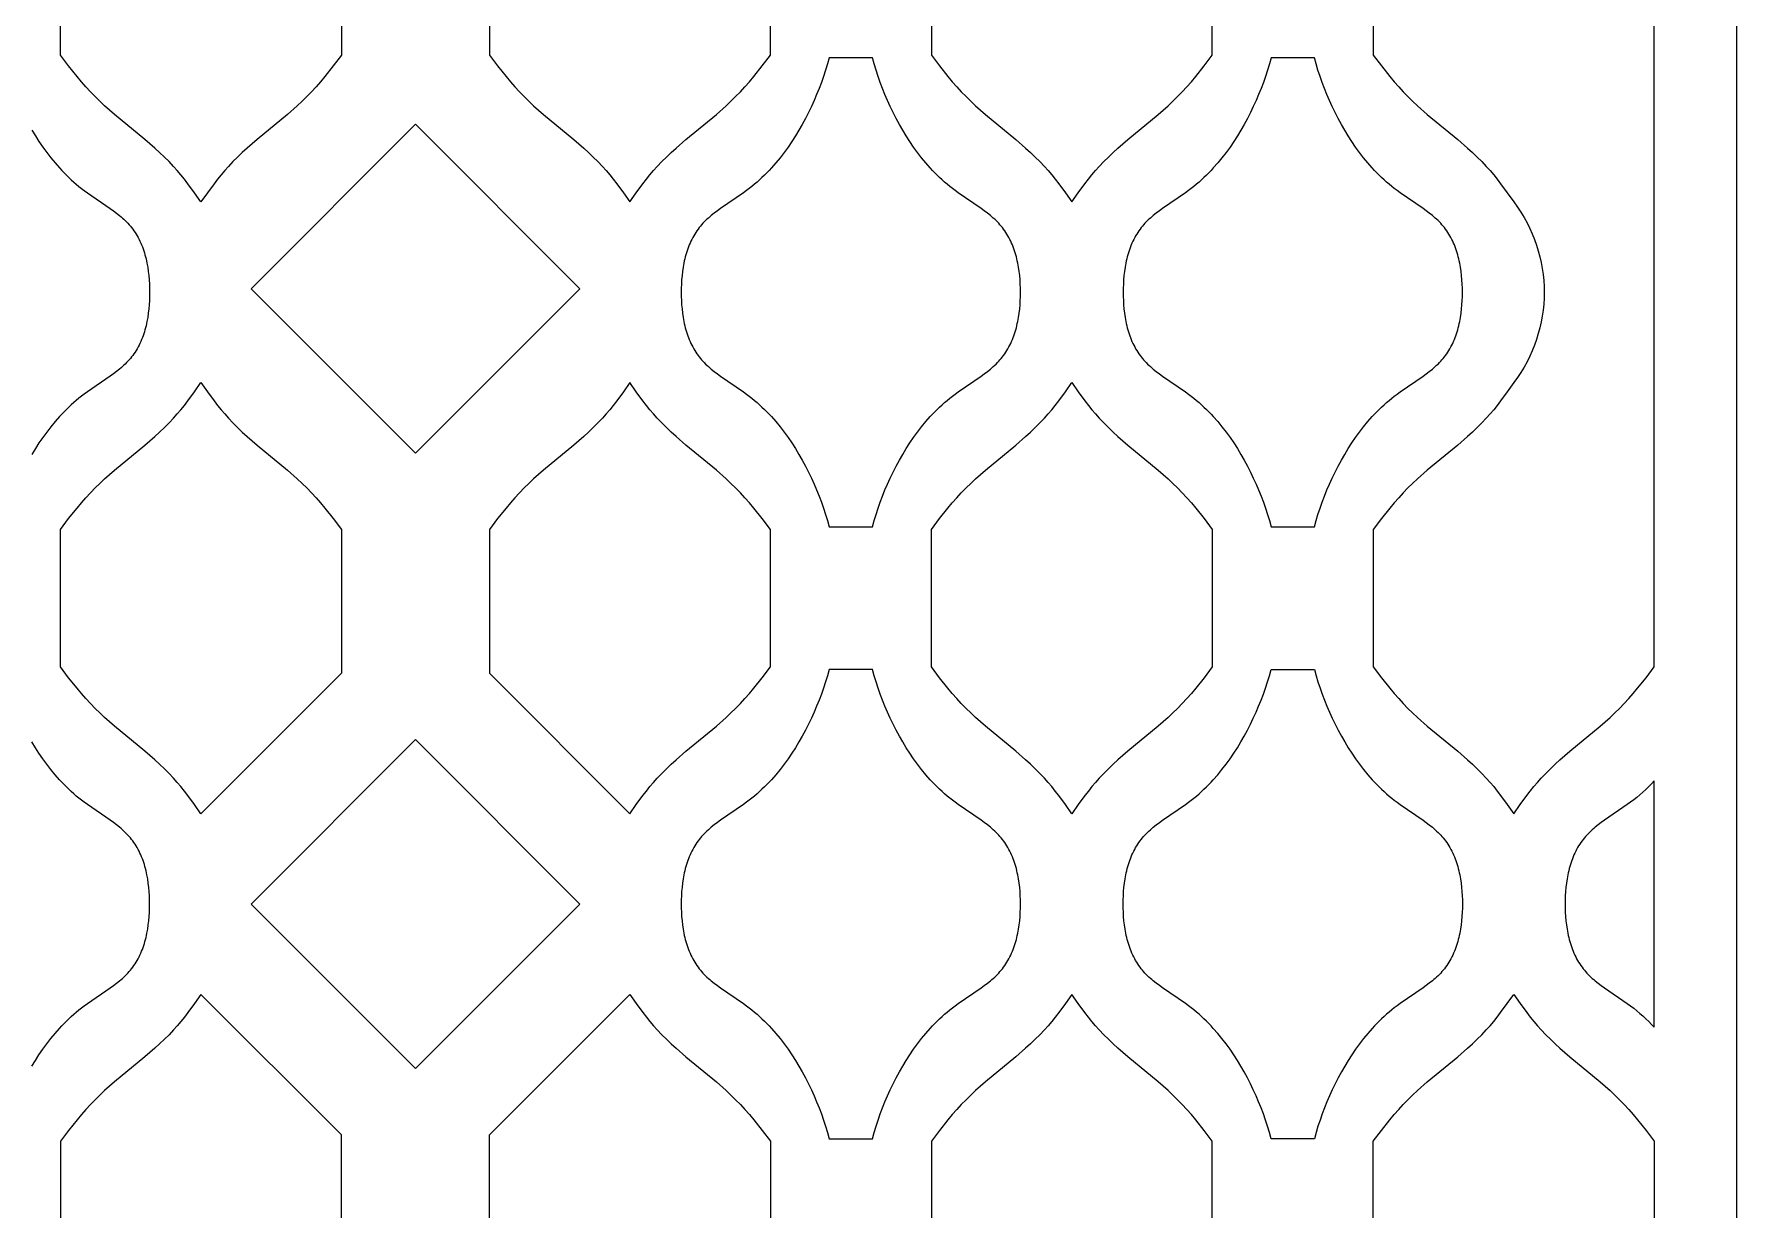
# Model space of a CAD drawing. Extents: x -2331 to -1532, y -821 to 1611.
# Drawn here: x -2047 to -1532, y 302 to 658 of the extents above; entities that cross this region are included whole.
import ezdxf

# ---------------------------------------------------------------- set-up
doc = ezdxf.new("R2010")
doc.units = 0
doc.layers.add('LAYER_01', color=7, linetype='CONTINUOUS')

msp = doc.modelspace()

# ---------------------------------------------------------------- linework, layer by layer
at = {"layer": 'LAYER_01'}
for points in [[(-2331.38, -821.19), (-1532.44, -821.19), (-1532.44, 1610.76), (-2331.38, 1610.76)], [(-1793.76, 650.53), (-1806.81, 650.53), (-1807.33, 648.64), (-1807.9, 646.76), (-1808.52, 644.89), (-1809.18, 643.04), (-1809.88, 641.2), (-1810.62, 639.38), (-1811.4, 637.57), (-1812.22, 635.77), (-1813.1, 633.95), (-1814.02, 632.15), (-1814.98, 630.37), (-1815.99, 628.61), (-1817.03, 626.88), (-1818.13, 625.18), (-1819.27, 623.51), (-1820.45, 621.87), (-1821.69, 620.27), (-1822.97, 618.71), (-1824.31, 617.2), (-1825, 616.46), (-1825.7, 615.73), (-1826.41, 615.02), (-1827.14, 614.31), (-1827.88, 613.62), (-1828.63, 612.95), (-1829.4, 612.28), (-1830.18, 611.64), (-1830.98, 611), (-1831.79, 610.38), (-1832.75, 609.68), (-1839.67, 604.96), (-1840.62, 604.27), (-1841.56, 603.57), (-1842.47, 602.84), (-1842.91, 602.46), (-1843.35, 602.08), (-1843.77, 601.7), (-1844.19, 601.3), (-1844.6, 600.9), (-1844.99, 600.48), (-1845.38, 600.06), (-1845.75, 599.63), (-1846.11, 599.19), (-1846.46, 598.74), (-1846.82, 598.25), (-1847.15, 597.74), (-1847.48, 597.23), (-1847.79, 596.7), (-1848.08, 596.17), (-1848.37, 595.62), (-1848.63, 595.06), (-1848.89, 594.5), (-1849.13, 593.93), (-1849.36, 593.34), (-1849.58, 592.76), (-1849.78, 592.16), (-1849.97, 591.56), (-1850.15, 590.95), (-1850.32, 590.34), (-1850.47, 589.72), (-1850.62, 589.1), (-1850.75, 588.47), (-1850.98, 587.21), (-1851.17, 585.95), (-1851.32, 584.67), (-1851.43, 583.4), (-1851.5, 582.14), (-1851.54, 580.88), (-1851.54, 579.64), (-1851.54, 578.39), (-1851.5, 577.14), (-1851.43, 575.87), (-1851.32, 574.6), (-1851.17, 573.33), (-1850.98, 572.06), (-1850.75, 570.8), (-1850.62, 570.18), (-1850.47, 569.55), (-1850.32, 568.94), (-1850.15, 568.32), (-1849.97, 567.72), (-1849.78, 567.11), (-1849.58, 566.52), (-1849.36, 565.93), (-1849.13, 565.35), (-1848.89, 564.78), (-1848.63, 564.21), (-1848.37, 563.65), (-1848.08, 563.11), (-1847.79, 562.57), (-1847.48, 562.05), (-1847.15, 561.53), (-1846.82, 561.03), (-1846.46, 560.54), (-1846.11, 560.09), (-1845.75, 559.64), (-1845.38, 559.21), (-1844.99, 558.79), (-1844.6, 558.38), (-1844.19, 557.97), (-1843.77, 557.58), (-1843.35, 557.19), (-1842.91, 556.81), (-1842.47, 556.44), (-1841.56, 555.71), (-1840.62, 555), (-1839.67, 554.31), (-1832.75, 549.6), (-1831.79, 548.89), (-1830.98, 548.27), (-1830.18, 547.64), (-1829.4, 546.99), (-1828.63, 546.33), (-1827.88, 545.65), (-1827.14, 544.96), (-1826.41, 544.26), (-1825.7, 543.54), (-1825, 542.81), (-1824.31, 542.07), (-1822.97, 540.56), (-1821.69, 539), (-1820.45, 537.4), (-1819.27, 535.77), (-1818.13, 534.1), (-1817.03, 532.4), (-1815.99, 530.66), (-1814.98, 528.91), (-1814.02, 527.13), (-1813.1, 525.32), (-1812.22, 523.51), (-1811.4, 521.71), (-1810.62, 519.9), (-1809.88, 518.07), (-1809.18, 516.23), (-1808.52, 514.38), (-1807.9, 512.51), (-1807.33, 510.64), (-1806.81, 508.74), (-1793.76, 508.74), (-1793.24, 510.64), (-1792.67, 512.51), (-1792.06, 514.38), (-1791.4, 516.23), (-1790.7, 518.07), (-1789.96, 519.9), (-1789.17, 521.71), (-1788.35, 523.51), (-1787.47, 525.32), (-1786.55, 527.13), (-1785.59, 528.91), (-1784.59, 530.66), (-1783.54, 532.4), (-1782.45, 534.1), (-1781.31, 535.77), (-1780.12, 537.4), (-1778.89, 539), (-1777.6, 540.56), (-1776.26, 542.07), (-1775.58, 542.81), (-1774.88, 543.54), (-1774.16, 544.26), (-1773.44, 544.96), (-1772.7, 545.65), (-1771.94, 546.33), (-1771.17, 546.99), (-1770.39, 547.64), (-1769.6, 548.27), (-1768.79, 548.89), (-1767.82, 549.6), (-1760.91, 554.31), (-1759.95, 555), (-1759.01, 555.71), (-1758.11, 556.44), (-1757.66, 556.81), (-1757.23, 557.19), (-1756.8, 557.58), (-1756.38, 557.97), (-1755.98, 558.38), (-1755.58, 558.79), (-1755.2, 559.21), (-1754.82, 559.64), (-1754.46, 560.09), (-1754.11, 560.54), (-1753.76, 561.03), (-1753.42, 561.53), (-1753.1, 562.05), (-1752.79, 562.57), (-1752.49, 563.11), (-1752.21, 563.65), (-1751.94, 564.21), (-1751.68, 564.78), (-1751.44, 565.35), (-1751.21, 565.93), (-1751, 566.52), (-1750.79, 567.11), (-1750.6, 567.72), (-1750.42, 568.32), (-1750.26, 568.94), (-1750.1, 569.55), (-1749.96, 570.18), (-1749.82, 570.8), (-1749.59, 572.06), (-1749.4, 573.33), (-1749.25, 574.6), (-1749.14, 575.87), (-1749.07, 577.14), (-1749.03, 578.39), (-1749.03, 579.64), (-1749.03, 580.88), (-1749.07, 582.14), (-1749.14, 583.4), (-1749.25, 584.67), (-1749.4, 585.95), (-1749.59, 587.21), (-1749.82, 588.47), (-1749.96, 589.1), (-1750.1, 589.72), (-1750.26, 590.34), (-1750.42, 590.95), (-1750.6, 591.56), (-1750.79, 592.16), (-1751, 592.76), (-1751.21, 593.34), (-1751.44, 593.93), (-1751.68, 594.5), (-1751.94, 595.06), (-1752.21, 595.62), (-1752.49, 596.17), (-1752.79, 596.7), (-1753.1, 597.23), (-1753.42, 597.74), (-1753.76, 598.25), (-1754.11, 598.74), (-1754.46, 599.19), (-1754.82, 599.63), (-1755.2, 600.06), (-1755.58, 600.48), (-1755.98, 600.9), (-1756.38, 601.3), (-1756.8, 601.7), (-1757.23, 602.08), (-1757.66, 602.46), (-1758.11, 602.84), (-1759.01, 603.57), (-1759.95, 604.27), (-1760.91, 604.96), (-1767.82, 609.68), (-1768.79, 610.38), (-1769.6, 611), (-1770.39, 611.64), (-1771.17, 612.28), (-1771.94, 612.95), (-1772.7, 613.62), (-1773.44, 614.31), (-1774.16, 615.02), (-1774.88, 615.73), (-1775.58, 616.46), (-1776.26, 617.2), (-1777.6, 618.71), (-1778.89, 620.27), (-1780.12, 621.87), (-1781.31, 623.51), (-1782.45, 625.18), (-1783.54, 626.88), (-1784.59, 628.61), (-1785.59, 630.37), (-1786.55, 632.15), (-1787.47, 633.95), (-1788.35, 635.77), (-1789.17, 637.57), (-1789.96, 639.38), (-1790.7, 641.2), (-1791.4, 643.04), (-1792.06, 644.89), (-1792.67, 646.76), (-1793.24, 648.64)], [(-1660.17, 508.74), (-1659.65, 510.64), (-1659.08, 512.51), (-1658.46, 514.38), (-1657.81, 516.23), (-1657.1, 518.07), (-1656.36, 519.9), (-1655.58, 521.71), (-1654.76, 523.51), (-1653.88, 525.32), (-1652.96, 527.13), (-1652, 528.91), (-1650.99, 530.66), (-1649.95, 532.4), (-1648.85, 534.1), (-1647.71, 535.77), (-1646.53, 537.4), (-1645.29, 539), (-1644.01, 540.56), (-1642.67, 542.07), (-1641.98, 542.81), (-1641.28, 543.54), (-1640.57, 544.26), (-1639.84, 544.96), (-1639.1, 545.65), (-1638.35, 546.33), (-1637.58, 546.99), (-1636.8, 547.64), (-1636, 548.27), (-1635.19, 548.89), (-1634.23, 549.6), (-1627.31, 554.31), (-1626.36, 555), (-1625.42, 555.71), (-1624.51, 556.44), (-1624.07, 556.81), (-1623.63, 557.19), (-1623.21, 557.58), (-1622.79, 557.97), (-1622.38, 558.38), (-1621.99, 558.79), (-1621.6, 559.21), (-1621.23, 559.64), (-1620.87, 560.09), (-1620.52, 560.54), (-1620.17, 561.03), (-1619.83, 561.53), (-1619.5, 562.05), (-1619.19, 562.57), (-1618.9, 563.11), (-1618.61, 563.65), (-1618.35, 564.21), (-1618.09, 564.78), (-1617.85, 565.35), (-1617.62, 565.93), (-1617.4, 566.52), (-1617.2, 567.11), (-1617.01, 567.72), (-1616.83, 568.32), (-1616.66, 568.94), (-1616.51, 569.55), (-1616.36, 570.18), (-1616.23, 570.8), (-1616, 572.06), (-1615.81, 573.33), (-1615.66, 574.6), (-1615.55, 575.87), (-1615.48, 577.14), (-1615.44, 578.39), (-1615.44, 579.64), (-1615.44, 580.88), (-1615.48, 582.14), (-1615.55, 583.4), (-1615.66, 584.67), (-1615.81, 585.95), (-1616, 587.21), (-1616.23, 588.47), (-1616.36, 589.1), (-1616.51, 589.72), (-1616.66, 590.34), (-1616.83, 590.95), (-1617.01, 591.56), (-1617.2, 592.16), (-1617.4, 592.76), (-1617.62, 593.34), (-1617.85, 593.93), (-1618.09, 594.5), (-1618.35, 595.06), (-1618.61, 595.62), (-1618.9, 596.17), (-1619.19, 596.7), (-1619.5, 597.23), (-1619.83, 597.74), (-1620.17, 598.25), (-1620.52, 598.74), (-1620.87, 599.19), (-1621.23, 599.63), (-1621.6, 600.06), (-1621.99, 600.48), (-1622.38, 600.9), (-1622.79, 601.3), (-1623.21, 601.7), (-1623.63, 602.08), (-1624.07, 602.46), (-1624.51, 602.84), (-1625.42, 603.57), (-1626.36, 604.27), (-1627.31, 604.96), (-1634.23, 609.68), (-1635.19, 610.38), (-1636, 611), (-1636.8, 611.64), (-1637.58, 612.28), (-1638.35, 612.95), (-1639.1, 613.62), (-1639.84, 614.31), (-1640.57, 615.02), (-1641.28, 615.73), (-1641.98, 616.46), (-1642.67, 617.2), (-1644.01, 618.71), (-1645.29, 620.27), (-1646.53, 621.87), (-1647.71, 623.51), (-1648.85, 625.18), (-1649.95, 626.88), (-1650.99, 628.61), (-1652, 630.37), (-1652.96, 632.15), (-1653.88, 633.95), (-1654.76, 635.77), (-1655.58, 637.57), (-1656.36, 639.38), (-1657.1, 641.2), (-1657.81, 643.04), (-1658.46, 644.89), (-1659.08, 646.76), (-1659.65, 648.64), (-1660.17, 650.53), (-1673.22, 650.53), (-1673.74, 648.64), (-1674.31, 646.76), (-1674.92, 644.89), (-1675.58, 643.04), (-1676.28, 641.2), (-1677.02, 639.38), (-1677.81, 637.57), (-1678.63, 635.77), (-1679.51, 633.95), (-1680.43, 632.15), (-1681.39, 630.37), (-1682.39, 628.61), (-1683.44, 626.88), (-1684.53, 625.18), (-1685.67, 623.51), (-1686.86, 621.87), (-1688.1, 620.27), (-1689.38, 618.71), (-1690.72, 617.2), (-1691.4, 616.46), (-1692.1, 615.73), (-1692.82, 615.02), (-1693.54, 614.31), (-1694.28, 613.62), (-1695.04, 612.95), (-1695.81, 612.28), (-1696.59, 611.64), (-1697.38, 611), (-1698.19, 610.38), (-1699.16, 609.68), (-1706.07, 604.96), (-1707.03, 604.27), (-1707.97, 603.57), (-1708.87, 602.84), (-1709.32, 602.46), (-1709.75, 602.08), (-1710.18, 601.7), (-1710.6, 601.3), (-1711, 600.9), (-1711.4, 600.48), (-1711.78, 600.06), (-1712.16, 599.63), (-1712.52, 599.19), (-1712.87, 598.74), (-1713.22, 598.25), (-1713.56, 597.74), (-1713.88, 597.23), (-1714.19, 596.7), (-1714.49, 596.17), (-1714.77, 595.62), (-1715.04, 595.06), (-1715.3, 594.5), (-1715.54, 593.93), (-1715.77, 593.34), (-1715.98, 592.76), (-1716.19, 592.16), (-1716.38, 591.56), (-1716.56, 590.95), (-1716.72, 590.34), (-1716.88, 589.72), (-1717.02, 589.1), (-1717.16, 588.47), (-1717.39, 587.21), (-1717.58, 585.95), (-1717.73, 584.67), (-1717.84, 583.4), (-1717.91, 582.14), (-1717.95, 580.88), (-1717.95, 579.64), (-1717.95, 578.39), (-1717.91, 577.14), (-1717.84, 575.87), (-1717.73, 574.6), (-1717.58, 573.33), (-1717.39, 572.06), (-1717.16, 570.8), (-1717.02, 570.18), (-1716.88, 569.55), (-1716.72, 568.94), (-1716.56, 568.32), (-1716.38, 567.72), (-1716.19, 567.11), (-1715.98, 566.52), (-1715.77, 565.93), (-1715.54, 565.35), (-1715.3, 564.78), (-1715.04, 564.21), (-1714.77, 563.65), (-1714.49, 563.11), (-1714.19, 562.57), (-1713.88, 562.05), (-1713.56, 561.53), (-1713.22, 561.03), (-1712.87, 560.54), (-1712.52, 560.09), (-1712.16, 559.64), (-1711.78, 559.21), (-1711.4, 558.79), (-1711, 558.38), (-1710.6, 557.97), (-1710.18, 557.58), (-1709.75, 557.19), (-1709.32, 556.81), (-1708.87, 556.44), (-1707.97, 555.71), (-1707.03, 555), (-1706.07, 554.31), (-1699.16, 549.6), (-1698.19, 548.89), (-1697.38, 548.27), (-1696.59, 547.64), (-1695.81, 546.99), (-1695.04, 546.33), (-1694.28, 545.65), (-1693.54, 544.96), (-1692.82, 544.26), (-1692.1, 543.54), (-1691.4, 542.81), (-1690.72, 542.07), (-1689.38, 540.56), (-1688.1, 539), (-1686.86, 537.4), (-1685.67, 535.77), (-1684.53, 534.1), (-1683.44, 532.4), (-1682.39, 530.66), (-1681.39, 528.91), (-1680.43, 527.13), (-1679.51, 525.32), (-1678.63, 523.51), (-1677.81, 521.71), (-1677.02, 519.9), (-1676.28, 518.07), (-1675.58, 516.23), (-1674.92, 514.38), (-1674.31, 512.51), (-1673.74, 510.64), (-1673.22, 508.74)], [(-1931.91, 630.39), (-1981.6, 580.7), (-1931.91, 531.01), (-1882.22, 580.7)], [(-1996.73, 422.08), (-1998.68, 424.86), (-2000.7, 427.6), (-2001.74, 428.94), (-2002.81, 430.26), (-2003.9, 431.56), (-2005.03, 432.82), (-2006.39, 434.26), (-2007.78, 435.65), (-2009.22, 437.01), (-2010.69, 438.34), (-2013.69, 440.94), (-2022.87, 448.55), (-2025.85, 451.17), (-2027.3, 452.52), (-2028.71, 453.91), (-2030.13, 455.38), (-2031.51, 456.88), (-2032.86, 458.42), (-2034.17, 459.98), (-2036.72, 463.19), (-2039.19, 466.45), (-2039.19, 507.97), (-2036.72, 511.24), (-2034.17, 514.44), (-2032.86, 516), (-2031.51, 517.54), (-2030.13, 519.05), (-2028.71, 520.51), (-2027.3, 521.9), (-2025.85, 523.25), (-2022.87, 525.87), (-2013.69, 533.49), (-2010.69, 536.08), (-2009.22, 537.41), (-2007.78, 538.77), (-2006.39, 540.17), (-2005.03, 541.6), (-2003.9, 542.87), (-2002.81, 544.16), (-2001.74, 545.48), (-2000.7, 546.82), (-1998.68, 549.56), (-1996.73, 552.34), (-1994.78, 549.56), (-1992.76, 546.82), (-1991.72, 545.48), (-1990.66, 544.16), (-1989.56, 542.87), (-1988.44, 541.6), (-1987.08, 540.17), (-1985.68, 538.77), (-1984.24, 537.41), (-1982.78, 536.08), (-1979.77, 533.49), (-1970.59, 525.87), (-1967.61, 523.25), (-1966.16, 521.9), (-1964.75, 520.51), (-1963.33, 519.05), (-1961.95, 517.54), (-1960.6, 516), (-1959.29, 514.44), (-1956.74, 511.24), (-1954.27, 507.97), (-1954.27, 464.54)], [(-1867.08, 422.08), (-1865.13, 424.86), (-1863.12, 427.6), (-1862.08, 428.94), (-1861.01, 430.26), (-1859.91, 431.56), (-1858.79, 432.82), (-1857.43, 434.26), (-1856.03, 435.65), (-1854.6, 437.01), (-1853.13, 438.34), (-1850.13, 440.94), (-1840.94, 448.55), (-1837.96, 451.17), (-1836.52, 452.52), (-1835.1, 453.91), (-1833.68, 455.38), (-1832.3, 456.88), (-1830.96, 458.42), (-1829.64, 459.98), (-1827.09, 463.19), (-1824.62, 466.45), (-1824.62, 507.97), (-1827.09, 511.24), (-1829.64, 514.44), (-1830.96, 516), (-1832.3, 517.54), (-1833.68, 519.05), (-1835.1, 520.51), (-1836.52, 521.9), (-1837.96, 523.25), (-1840.94, 525.87), (-1850.13, 533.49), (-1853.13, 536.08), (-1854.6, 537.41), (-1856.03, 538.77), (-1857.43, 540.17), (-1858.79, 541.6), (-1859.91, 542.87), (-1861.01, 544.16), (-1862.08, 545.48), (-1863.12, 546.82), (-1865.13, 549.56), (-1867.08, 552.34), (-1869.03, 549.56), (-1871.05, 546.82), (-1872.09, 545.48), (-1873.16, 544.16), (-1874.25, 542.87), (-1875.38, 541.6), (-1876.74, 540.17), (-1878.14, 538.77), (-1879.57, 537.41), (-1881.04, 536.08), (-1884.04, 533.49), (-1893.23, 525.87), (-1896.2, 523.25), (-1897.65, 521.9), (-1899.07, 520.51), (-1900.48, 519.05), (-1901.86, 517.54), (-1903.21, 516), (-1904.52, 514.44), (-1907.08, 511.24), (-1909.54, 507.97), (-1909.54, 464.54)], [(-1733.49, 422.08), (-1735.44, 424.86), (-1737.46, 427.6), (-1738.5, 428.94), (-1739.56, 430.26), (-1740.66, 431.56), (-1741.79, 432.82), (-1743.14, 434.26), (-1744.54, 435.65), (-1745.98, 437.01), (-1747.45, 438.34), (-1750.45, 440.94), (-1759.63, 448.55), (-1762.61, 451.17), (-1764.06, 452.52), (-1765.47, 453.91), (-1766.89, 455.38), (-1768.27, 456.88), (-1769.62, 458.42), (-1770.93, 459.98), (-1773.48, 463.19), (-1775.95, 466.45), (-1775.95, 507.97), (-1773.48, 511.24), (-1770.93, 514.44), (-1769.62, 516), (-1768.27, 517.54), (-1766.89, 519.05), (-1765.47, 520.51), (-1764.06, 521.9), (-1762.61, 523.25), (-1759.63, 525.87), (-1750.45, 533.49), (-1747.45, 536.08), (-1745.98, 537.41), (-1744.54, 538.77), (-1743.14, 540.17), (-1741.79, 541.6), (-1740.66, 542.87), (-1739.56, 544.16), (-1738.5, 545.48), (-1737.46, 546.82), (-1735.44, 549.56), (-1733.49, 552.34), (-1731.54, 549.56), (-1729.52, 546.82), (-1728.48, 545.48), (-1727.42, 544.16), (-1726.32, 542.87), (-1725.19, 541.6), (-1723.84, 540.17), (-1722.44, 538.77), (-1721, 537.41), (-1719.54, 536.08), (-1716.53, 533.49), (-1707.35, 525.87), (-1704.37, 523.25), (-1702.92, 521.9), (-1701.51, 520.51), (-1700.09, 519.05), (-1698.71, 517.54), (-1697.36, 516), (-1696.05, 514.44), (-1693.5, 511.24), (-1691.03, 507.97), (-1691.03, 466.45), (-1693.5, 463.19), (-1696.05, 459.98), (-1697.36, 458.42), (-1698.71, 456.88), (-1700.09, 455.38), (-1701.51, 453.91), (-1702.92, 452.52), (-1704.37, 451.17), (-1707.35, 448.55), (-1716.53, 440.94), (-1719.54, 438.34), (-1721, 437.01), (-1722.44, 435.65), (-1723.84, 434.26), (-1725.19, 432.82), (-1726.32, 431.56), (-1727.42, 430.26), (-1728.48, 428.94), (-1729.52, 427.6), (-1731.54, 424.86)], [(-1749.03, 394.79), (-1749.03, 396.03), (-1749.07, 397.29), (-1749.14, 398.55), (-1749.25, 399.82), (-1749.4, 401.09), (-1749.59, 402.36), (-1749.82, 403.62), (-1749.96, 404.25), (-1750.1, 404.87), (-1750.26, 405.49), (-1750.42, 406.1), (-1750.6, 406.71), (-1750.79, 407.31), (-1751, 407.9), (-1751.21, 408.49), (-1751.44, 409.07), (-1751.68, 409.65), (-1751.94, 410.21), (-1752.21, 410.77), (-1752.49, 411.32), (-1752.79, 411.85), (-1753.1, 412.38), (-1753.42, 412.89), (-1753.76, 413.39), (-1754.11, 413.88), (-1754.46, 414.34), (-1754.82, 414.78), (-1755.2, 415.21), (-1755.58, 415.63), (-1755.98, 416.05), (-1756.38, 416.45), (-1756.8, 416.85), (-1757.23, 417.23), (-1757.66, 417.61), (-1758.11, 417.99), (-1759.01, 418.71), (-1759.95, 419.42), (-1760.91, 420.11), (-1767.82, 424.82), (-1768.79, 425.53), (-1769.6, 426.15), (-1770.39, 426.78), (-1771.17, 427.43), (-1771.94, 428.1), (-1772.7, 428.77), (-1773.44, 429.46), (-1774.16, 430.17), (-1774.88, 430.88), (-1775.58, 431.61), (-1776.26, 432.35), (-1777.6, 433.86), (-1778.89, 435.42), (-1780.12, 437.02), (-1781.31, 438.65), (-1782.45, 440.33), (-1783.54, 442.03), (-1784.59, 443.76), (-1785.59, 445.52), (-1786.55, 447.3), (-1787.47, 449.1), (-1788.35, 450.92), (-1789.17, 452.72), (-1789.96, 454.53), (-1790.7, 456.35), (-1791.4, 458.19), (-1792.06, 460.04), (-1792.67, 461.91), (-1793.24, 463.79), (-1793.76, 465.68), (-1806.81, 465.68), (-1807.33, 463.79), (-1807.9, 461.91), (-1808.52, 460.04), (-1809.18, 458.19), (-1809.88, 456.35), (-1810.62, 454.53), (-1811.4, 452.72), (-1812.22, 450.92), (-1813.1, 449.1), (-1814.02, 447.3), (-1814.98, 445.52), (-1815.99, 443.76), (-1817.03, 442.03), (-1818.13, 440.33), (-1819.27, 438.65), (-1820.45, 437.02), (-1821.69, 435.42), (-1822.97, 433.86), (-1824.31, 432.35), (-1825, 431.61), (-1825.7, 430.88), (-1826.41, 430.17), (-1827.14, 429.46), (-1827.88, 428.77), (-1828.63, 428.1), (-1829.4, 427.43), (-1830.18, 426.78), (-1830.98, 426.15), (-1831.79, 425.53), (-1832.75, 424.82), (-1839.67, 420.11), (-1840.62, 419.42), (-1841.56, 418.71), (-1842.47, 417.99), (-1842.91, 417.61), (-1843.35, 417.23), (-1843.77, 416.85), (-1844.19, 416.45), (-1844.6, 416.05), (-1844.99, 415.63), (-1845.38, 415.21), (-1845.75, 414.78), (-1846.11, 414.34), (-1846.46, 413.88), (-1846.82, 413.39), (-1847.15, 412.89), (-1847.48, 412.38), (-1847.79, 411.85), (-1848.08, 411.32), (-1848.37, 410.77), (-1848.63, 410.21), (-1848.89, 409.65), (-1849.13, 409.07), (-1849.36, 408.49), (-1849.58, 407.9), (-1849.78, 407.31), (-1849.97, 406.71), (-1850.15, 406.1), (-1850.32, 405.49), (-1850.47, 404.87), (-1850.62, 404.25), (-1850.75, 403.62), (-1850.98, 402.36), (-1851.17, 401.09), (-1851.32, 399.82), (-1851.43, 398.55), (-1851.5, 397.29), (-1851.54, 396.03), (-1851.54, 394.79), (-1851.54, 393.54), (-1851.5, 392.29), (-1851.43, 391.02), (-1851.32, 389.75), (-1851.17, 388.48), (-1850.98, 387.21), (-1850.75, 385.95), (-1850.62, 385.33), (-1850.47, 384.7), (-1850.32, 384.09), (-1850.15, 383.47), (-1849.97, 382.87), (-1849.78, 382.26), (-1849.58, 381.67), (-1849.36, 381.08), (-1849.13, 380.5), (-1848.89, 379.92), (-1848.63, 379.36), (-1848.37, 378.8), (-1848.08, 378.26), (-1847.79, 377.72), (-1847.48, 377.2), (-1847.15, 376.68), (-1846.82, 376.18), (-1846.46, 375.69), (-1846.11, 375.23), (-1845.75, 374.79), (-1845.38, 374.36), (-1844.99, 373.94), (-1844.6, 373.53), (-1844.19, 373.12), (-1843.77, 372.73), (-1843.35, 372.34), (-1842.91, 371.96), (-1842.47, 371.59), (-1841.56, 370.86), (-1840.62, 370.15), (-1839.67, 369.46), (-1832.75, 364.75), (-1831.79, 364.04), (-1830.98, 363.42), (-1830.18, 362.79), (-1829.4, 362.14), (-1828.63, 361.48), (-1827.88, 360.8), (-1827.14, 360.11), (-1826.41, 359.41), (-1825.7, 358.69), (-1825, 357.96), (-1824.31, 357.22), (-1822.97, 355.71), (-1821.69, 354.15), (-1820.45, 352.55), (-1819.27, 350.92), (-1818.13, 349.25), (-1817.03, 347.54), (-1815.99, 345.81), (-1814.98, 344.06), (-1814.02, 342.27), (-1813.1, 340.47), (-1812.22, 338.65), (-1811.4, 336.86), (-1810.62, 335.05), (-1809.88, 333.22), (-1809.18, 331.38), (-1808.52, 329.53), (-1807.9, 327.66), (-1807.33, 325.78), (-1806.81, 323.89), (-1793.76, 323.89), (-1793.24, 325.78), (-1792.67, 327.66), (-1792.06, 329.53), (-1791.4, 331.38), (-1790.7, 333.22), (-1789.96, 335.05), (-1789.17, 336.86), (-1788.35, 338.65), (-1787.47, 340.47), (-1786.55, 342.27), (-1785.59, 344.06), (-1784.59, 345.81), (-1783.54, 347.54), (-1782.45, 349.25), (-1781.31, 350.92), (-1780.12, 352.55), (-1778.89, 354.15), (-1777.6, 355.71), (-1776.26, 357.22), (-1775.58, 357.96), (-1774.88, 358.69), (-1774.16, 359.41), (-1773.44, 360.11), (-1772.7, 360.8), (-1771.94, 361.48), (-1771.17, 362.14), (-1770.39, 362.79), (-1769.6, 363.42), (-1768.79, 364.04), (-1767.82, 364.75), (-1760.91, 369.46), (-1759.95, 370.15), (-1759.01, 370.86), (-1758.11, 371.59), (-1757.66, 371.96), (-1757.23, 372.34), (-1756.8, 372.73), (-1756.38, 373.12), (-1755.98, 373.53), (-1755.58, 373.94), (-1755.2, 374.36), (-1754.82, 374.79), (-1754.46, 375.23), (-1754.11, 375.69), (-1753.76, 376.18), (-1753.42, 376.68), (-1753.1, 377.2), (-1752.79, 377.72), (-1752.49, 378.26), (-1752.21, 378.8), (-1751.94, 379.36), (-1751.68, 379.92), (-1751.44, 380.5), (-1751.21, 381.08), (-1751, 381.67), (-1750.79, 382.26), (-1750.6, 382.87), (-1750.42, 383.47), (-1750.26, 384.09), (-1750.1, 384.7), (-1749.96, 385.33), (-1749.82, 385.95), (-1749.59, 387.21), (-1749.4, 388.48), (-1749.25, 389.75), (-1749.14, 391.02), (-1749.07, 392.29), (-1749.03, 393.54)], [(-1660.17, 323.89), (-1673.22, 323.89), (-1673.74, 325.78), (-1674.31, 327.66), (-1674.92, 329.53), (-1675.58, 331.38), (-1676.28, 333.22), (-1677.02, 335.05), (-1677.81, 336.86), (-1678.63, 338.65), (-1679.51, 340.47), (-1680.43, 342.27), (-1681.39, 344.06), (-1682.39, 345.81), (-1683.44, 347.54), (-1684.53, 349.25), (-1685.67, 350.92), (-1686.86, 352.55), (-1688.1, 354.15), (-1689.38, 355.71), (-1690.72, 357.22), (-1691.4, 357.96), (-1692.1, 358.69), (-1692.82, 359.41), (-1693.54, 360.11), (-1694.28, 360.8), (-1695.04, 361.48), (-1695.81, 362.14), (-1696.59, 362.79), (-1697.38, 363.42), (-1698.19, 364.04), (-1699.16, 364.75), (-1706.07, 369.46), (-1707.03, 370.15), (-1707.97, 370.86), (-1708.87, 371.59), (-1709.32, 371.96), (-1709.75, 372.34), (-1710.18, 372.73), (-1710.6, 373.12), (-1711, 373.53), (-1711.4, 373.94), (-1711.78, 374.36), (-1712.16, 374.79), (-1712.52, 375.23), (-1712.87, 375.69), (-1713.22, 376.18), (-1713.56, 376.68), (-1713.88, 377.2), (-1714.19, 377.72), (-1714.49, 378.26), (-1714.77, 378.8), (-1715.04, 379.36), (-1715.3, 379.92), (-1715.54, 380.5), (-1715.77, 381.08), (-1715.98, 381.67), (-1716.19, 382.26), (-1716.38, 382.87), (-1716.56, 383.47), (-1716.72, 384.09), (-1716.88, 384.7), (-1717.02, 385.33), (-1717.16, 385.95), (-1717.39, 387.21), (-1717.58, 388.48), (-1717.73, 389.75), (-1717.84, 391.02), (-1717.91, 392.29), (-1717.95, 393.54), (-1717.95, 394.79), (-1717.95, 396.03), (-1717.91, 397.29), (-1717.84, 398.55), (-1717.73, 399.82), (-1717.58, 401.09), (-1717.39, 402.36), (-1717.16, 403.62), (-1717.02, 404.25), (-1716.88, 404.87), (-1716.72, 405.49), (-1716.56, 406.1), (-1716.38, 406.71), (-1716.19, 407.31), (-1715.98, 407.9), (-1715.77, 408.49), (-1715.54, 409.07), (-1715.3, 409.65), (-1715.04, 410.21), (-1714.77, 410.77), (-1714.49, 411.32), (-1714.19, 411.85), (-1713.88, 412.38), (-1713.56, 412.89), (-1713.22, 413.39), (-1712.87, 413.88), (-1712.52, 414.34), (-1712.16, 414.78), (-1711.78, 415.21), (-1711.4, 415.63), (-1711, 416.05), (-1710.6, 416.45), (-1710.18, 416.85), (-1709.75, 417.23), (-1709.32, 417.61), (-1708.87, 417.99), (-1707.97, 418.71), (-1707.03, 419.42), (-1706.07, 420.11), (-1699.16, 424.82), (-1698.19, 425.53), (-1697.38, 426.15), (-1696.59, 426.78), (-1695.81, 427.43), (-1695.04, 428.1), (-1694.28, 428.77), (-1693.54, 429.46), (-1692.82, 430.17), (-1692.1, 430.88), (-1691.4, 431.61), (-1690.72, 432.35), (-1689.38, 433.86), (-1688.1, 435.42), (-1686.86, 437.02), (-1685.67, 438.65), (-1684.53, 440.33), (-1683.44, 442.03), (-1682.39, 443.76), (-1681.39, 445.52), (-1680.43, 447.3), (-1679.51, 449.1), (-1678.63, 450.92), (-1677.81, 452.72), (-1677.02, 454.53), (-1676.28, 456.35), (-1675.58, 458.19), (-1674.92, 460.04), (-1674.31, 461.91), (-1673.74, 463.79), (-1673.22, 465.68), (-1660.17, 465.68), (-1659.65, 463.79), (-1659.08, 461.91), (-1658.46, 460.04), (-1657.81, 458.19), (-1657.1, 456.35), (-1656.36, 454.53), (-1655.58, 452.72), (-1654.76, 450.92), (-1653.88, 449.1), (-1652.96, 447.3), (-1652, 445.52), (-1650.99, 443.76), (-1649.95, 442.03), (-1648.85, 440.33), (-1647.71, 438.65), (-1646.53, 437.02), (-1645.29, 435.42), (-1644.01, 433.86), (-1642.67, 432.35), (-1641.98, 431.61), (-1641.28, 430.88), (-1640.57, 430.17), (-1639.84, 429.46), (-1639.1, 428.77), (-1638.35, 428.1), (-1637.58, 427.43), (-1636.8, 426.78), (-1636, 426.15), (-1635.19, 425.53), (-1634.23, 424.82), (-1627.31, 420.11), (-1626.36, 419.42), (-1625.42, 418.71), (-1624.51, 417.99), (-1624.07, 417.61), (-1623.63, 417.23), (-1623.21, 416.85), (-1622.79, 416.45), (-1622.38, 416.05), (-1621.99, 415.63), (-1621.6, 415.21), (-1621.23, 414.78), (-1620.87, 414.34), (-1620.52, 413.88), (-1620.17, 413.39), (-1619.83, 412.89), (-1619.5, 412.38), (-1619.19, 411.85), (-1618.9, 411.32), (-1618.61, 410.77), (-1618.35, 410.21), (-1618.09, 409.65), (-1617.85, 409.07), (-1617.62, 408.49), (-1617.4, 407.9), (-1617.2, 407.31), (-1617.01, 406.71), (-1616.83, 406.1), (-1616.66, 405.49), (-1616.51, 404.87), (-1616.36, 404.25), (-1616.23, 403.62), (-1616, 402.36), (-1615.81, 401.09), (-1615.66, 399.82), (-1615.55, 398.55), (-1615.48, 397.29), (-1615.44, 396.03), (-1615.44, 394.79), (-1615.44, 393.54), (-1615.48, 392.29), (-1615.55, 391.02), (-1615.66, 389.75), (-1615.81, 388.48), (-1616, 387.21), (-1616.23, 385.95), (-1616.36, 385.33), (-1616.51, 384.7), (-1616.66, 384.09), (-1616.83, 383.47), (-1617.01, 382.87), (-1617.2, 382.26), (-1617.4, 381.67), (-1617.62, 381.08), (-1617.85, 380.5), (-1618.09, 379.92), (-1618.35, 379.36), (-1618.61, 378.8), (-1618.9, 378.26), (-1619.19, 377.72), (-1619.5, 377.2), (-1619.83, 376.68), (-1620.17, 376.18), (-1620.52, 375.69), (-1620.87, 375.23), (-1621.23, 374.79), (-1621.6, 374.36), (-1621.99, 373.94), (-1622.38, 373.53), (-1622.79, 373.12), (-1623.21, 372.73), (-1623.63, 372.34), (-1624.07, 371.96), (-1624.51, 371.59), (-1625.42, 370.86), (-1626.36, 370.15), (-1627.31, 369.46), (-1634.23, 364.75), (-1635.19, 364.04), (-1636, 363.42), (-1636.8, 362.79), (-1637.58, 362.14), (-1638.35, 361.48), (-1639.1, 360.8), (-1639.84, 360.11), (-1640.57, 359.41), (-1641.28, 358.69), (-1641.98, 357.96), (-1642.67, 357.22), (-1644.01, 355.71), (-1645.29, 354.15), (-1646.53, 352.55), (-1647.71, 350.92), (-1648.85, 349.25), (-1649.95, 347.54), (-1650.99, 345.81), (-1652, 344.06), (-1652.96, 342.27), (-1653.88, 340.47), (-1654.76, 338.65), (-1655.58, 336.86), (-1656.36, 335.05), (-1657.1, 333.22), (-1657.81, 331.38), (-1658.46, 329.53), (-1659.08, 327.66), (-1659.65, 325.78)], [(-1931.91, 444.48), (-1981.6, 394.79), (-1931.91, 345.09), (-1882.22, 394.79)], [(-1557.44, 432.01), (-1558.26, 431.13), (-1559.11, 430.28), (-1559.98, 429.44), (-1560.86, 428.62), (-1561.77, 427.81), (-1562.69, 427.03), (-1563.64, 426.27), (-1564.6, 425.53), (-1565.57, 424.82), (-1572.48, 420.11), (-1573.44, 419.42), (-1574.37, 418.71), (-1575.28, 417.99), (-1575.72, 417.61), (-1576.16, 417.23), (-1576.59, 416.85), (-1577, 416.45), (-1577.41, 416.05), (-1577.81, 415.63), (-1578.19, 415.21), (-1578.56, 414.78), (-1578.93, 414.34), (-1579.27, 413.88), (-1579.63, 413.39), (-1579.97, 412.89), (-1580.29, 412.38), (-1580.6, 411.85), (-1580.9, 411.32), (-1581.18, 410.77), (-1581.45, 410.21), (-1581.7, 409.65), (-1581.94, 409.07), (-1582.17, 408.49), (-1582.39, 407.9), (-1582.59, 407.31), (-1582.78, 406.71), (-1582.96, 406.1), (-1583.13, 405.49), (-1583.29, 404.87), (-1583.43, 404.25), (-1583.56, 403.62), (-1583.8, 402.36), (-1583.98, 401.09), (-1584.13, 399.82), (-1584.24, 398.55), (-1584.32, 397.29), (-1584.35, 396.03), (-1584.35, 394.79), (-1584.35, 393.54), (-1584.32, 392.29), (-1584.24, 391.02), (-1584.13, 389.75), (-1583.98, 388.48), (-1583.8, 387.21), (-1583.56, 385.95), (-1583.43, 385.33), (-1583.29, 384.7), (-1583.13, 384.09), (-1582.96, 383.47), (-1582.78, 382.87), (-1582.59, 382.26), (-1582.39, 381.67), (-1582.17, 381.08), (-1581.94, 380.5), (-1581.7, 379.92), (-1581.45, 379.36), (-1581.18, 378.8), (-1580.9, 378.26), (-1580.6, 377.72), (-1580.29, 377.2), (-1579.97, 376.68), (-1579.63, 376.18), (-1579.27, 375.69), (-1578.93, 375.23), (-1578.56, 374.79), (-1578.19, 374.36), (-1577.81, 373.94), (-1577.41, 373.53), (-1577, 373.12), (-1576.59, 372.73), (-1576.16, 372.34), (-1575.72, 371.96), (-1575.28, 371.59), (-1574.37, 370.86), (-1573.44, 370.15), (-1572.48, 369.46), (-1565.57, 364.75), (-1564.6, 364.04), (-1563.64, 363.3), (-1562.69, 362.54), (-1561.77, 361.76), (-1560.86, 360.96), (-1559.98, 360.14), (-1559.11, 359.3), (-1558.26, 358.44), (-1557.44, 357.56)]]:
    msp.add_lwpolyline(points, close=True, dxfattribs=at)
msp.add_lwpolyline([(-1642.36, 1209.81), (-1642.36, 651.3), (-1639.89, 648.04), (-1637.34, 644.84), (-1636.02, 643.27), (-1634.68, 641.73), (-1633.3, 640.23), (-1631.88, 638.76), (-1630.46, 637.38), (-1629.02, 636.02), (-1626.04, 633.4), (-1616.85, 625.79), (-1613.85, 623.2), (-1612.39, 621.87), (-1610.95, 620.5), (-1609.55, 619.11), (-1608.19, 617.67), (-1607.07, 616.41), (-1605.97, 615.11), (-1604.9, 613.79), (-1603.86, 612.45), (-1601.85, 609.71), (-1599.9, 606.93, -0.336503), (-1599.9, 552.34), (-1601.85, 549.56), (-1603.86, 546.82), (-1604.9, 545.48), (-1605.97, 544.16), (-1607.07, 542.87), (-1608.19, 541.6), (-1609.55, 540.17), (-1610.95, 538.77), (-1612.39, 537.41), (-1613.85, 536.08), (-1616.85, 533.49), (-1626.04, 525.87), (-1629.02, 523.25), (-1630.46, 521.9), (-1631.88, 520.51), (-1633.3, 519.05), (-1634.68, 517.54), (-1636.02, 516), (-1637.34, 514.44), (-1639.89, 511.24), (-1642.36, 507.97), (-1642.36, 466.45), (-1639.89, 463.19), (-1637.34, 459.98), (-1636.02, 458.42), (-1634.68, 456.88), (-1633.3, 455.38), (-1631.88, 453.91), (-1630.46, 452.52), (-1629.02, 451.17), (-1626.04, 448.55), (-1616.85, 440.94), (-1613.85, 438.34), (-1612.39, 437.01), (-1610.95, 435.65), (-1609.55, 434.26), (-1608.19, 432.82), (-1607.07, 431.56), (-1605.97, 430.26), (-1604.9, 428.94), (-1603.86, 427.6), (-1601.85, 424.86), (-1599.9, 422.08), (-1597.95, 424.86), (-1595.93, 427.6), (-1594.89, 428.94), (-1593.82, 430.26), (-1592.73, 431.56), (-1591.6, 432.82), (-1590.24, 434.26), (-1588.84, 435.65), (-1587.41, 437.01), (-1585.94, 438.34), (-1582.94, 440.94), (-1573.75, 448.55), (-1570.78, 451.17), (-1569.33, 452.52), (-1567.91, 453.91), (-1566.5, 455.38), (-1565.12, 456.88), (-1563.77, 458.42), (-1562.46, 459.98), (-1559.91, 463.19), (-1557.44, 466.45), (-1557.44, 1585.76)], format="xyb", dxfattribs=at)
for points in [[(-1775.95, 692.82), (-1775.95, 651.3), (-1773.48, 648.04), (-1770.93, 644.84), (-1769.62, 643.27), (-1768.27, 641.73), (-1766.89, 640.23), (-1765.47, 638.76), (-1764.06, 637.38), (-1762.61, 636.02), (-1759.63, 633.4), (-1750.45, 625.79), (-1747.45, 623.2), (-1745.98, 621.87), (-1744.54, 620.5), (-1743.14, 619.11), (-1741.79, 617.67), (-1740.66, 616.41), (-1739.56, 615.11), (-1738.5, 613.79), (-1737.46, 612.45), (-1735.44, 609.71), (-1733.49, 606.93), (-1731.54, 609.71), (-1729.52, 612.45), (-1728.48, 613.79), (-1727.42, 615.11), (-1726.32, 616.41), (-1725.19, 617.67), (-1723.84, 619.11), (-1722.44, 620.5), (-1721, 621.87), (-1719.54, 623.2), (-1716.53, 625.79), (-1707.35, 633.4), (-1704.37, 636.02), (-1702.92, 637.38), (-1701.51, 638.76), (-1700.09, 640.23), (-1698.71, 641.73), (-1697.36, 643.27), (-1696.05, 644.84), (-1693.5, 648.04), (-1691.03, 651.3), (-1691.03, 1209.81)], [(-1954.27, 688.38), (-1954.27, 651.3), (-1956.74, 648.04), (-1959.29, 644.84), (-1960.6, 643.27), (-1961.95, 641.73), (-1963.33, 640.23), (-1964.75, 638.76), (-1966.16, 637.38), (-1967.61, 636.02), (-1970.59, 633.4), (-1979.77, 625.79), (-1982.78, 623.2), (-1984.24, 621.87), (-1985.68, 620.5), (-1987.08, 619.11), (-1988.44, 617.67), (-1989.56, 616.41), (-1990.66, 615.11), (-1991.72, 613.79), (-1992.76, 612.45), (-1994.78, 609.71), (-1996.73, 606.93), (-1998.68, 609.71), (-2000.7, 612.45), (-2001.74, 613.79), (-2002.81, 615.11), (-2003.9, 616.41), (-2005.03, 617.67), (-2006.39, 619.11), (-2007.78, 620.5), (-2009.22, 621.87), (-2010.69, 623.2), (-2013.69, 625.79), (-2022.87, 633.4), (-2025.85, 636.02), (-2027.3, 637.38), (-2028.71, 638.76), (-2030.13, 640.23), (-2031.51, 641.73), (-2032.86, 643.27), (-2034.17, 644.84), (-2036.72, 648.04), (-2039.19, 651.3), (-2039.19, 692.82)], [(-1909.54, 688.38), (-1909.54, 651.3), (-1907.08, 648.04), (-1904.52, 644.84), (-1903.21, 643.27), (-1901.86, 641.73), (-1900.48, 640.23), (-1899.07, 638.76), (-1897.65, 637.38), (-1896.2, 636.02), (-1893.23, 633.4), (-1884.04, 625.79), (-1881.04, 623.2), (-1879.57, 621.87), (-1878.14, 620.5), (-1876.74, 619.11), (-1875.38, 617.67), (-1874.25, 616.41), (-1873.16, 615.11), (-1872.09, 613.79), (-1871.05, 612.45), (-1869.03, 609.71), (-1867.08, 606.93), (-1865.13, 609.71), (-1863.12, 612.45), (-1862.08, 613.79), (-1861.01, 615.11), (-1859.91, 616.41), (-1858.79, 617.67), (-1857.43, 619.11), (-1856.03, 620.5), (-1854.6, 621.87), (-1853.13, 623.2), (-1850.13, 625.79), (-1840.94, 633.4), (-1837.96, 636.02), (-1836.52, 637.38), (-1835.1, 638.76), (-1833.68, 640.23), (-1832.3, 641.73), (-1830.96, 643.27), (-1829.64, 644.84), (-1827.09, 648.04), (-1824.62, 651.3), (-1824.62, 692.82)], [(-2047.83, 628.61), (-2046.78, 626.88), (-2045.69, 625.18), (-2044.55, 623.51), (-2043.36, 621.87), (-2042.13, 620.27), (-2040.84, 618.71), (-2039.51, 617.2), (-2038.82, 616.46), (-2038.12, 615.73), (-2037.4, 615.02), (-2036.68, 614.31), (-2035.94, 613.62), (-2035.18, 612.95), (-2034.41, 612.28), (-2033.63, 611.64), (-2032.84, 611), (-2032.03, 610.38), (-2031.06, 609.68), (-2024.15, 604.96), (-2023.19, 604.27), (-2022.26, 603.57), (-2021.35, 602.84), (-2020.9, 602.46), (-2020.47, 602.08), (-2020.04, 601.7), (-2019.63, 601.3), (-2019.22, 600.9), (-2018.82, 600.48), (-2018.44, 600.06), (-2018.06, 599.63), (-2017.7, 599.19), (-2017.35, 598.74), (-2017, 598.25), (-2016.66, 597.74), (-2016.34, 597.23), (-2016.03, 596.7), (-2015.73, 596.17), (-2015.45, 595.62), (-2015.18, 595.06), (-2014.93, 594.5), (-2014.68, 593.93), (-2014.45, 593.34), (-2014.24, 592.76), (-2014.03, 592.16), (-2013.84, 591.56), (-2013.66, 590.95), (-2013.5, 590.34), (-2013.34, 589.72), (-2013.2, 589.1), (-2013.07, 588.47), (-2012.83, 587.21), (-2012.64, 585.95), (-2012.49, 584.67), (-2012.38, 583.4), (-2012.31, 582.14), (-2012.28, 580.88), (-2012.27, 579.64), (-2012.28, 578.39), (-2012.31, 577.14), (-2012.38, 575.87), (-2012.49, 574.6), (-2012.64, 573.33), (-2012.83, 572.06), (-2013.07, 570.8), (-2013.2, 570.18), (-2013.34, 569.55), (-2013.5, 568.94), (-2013.66, 568.32), (-2013.84, 567.72), (-2014.03, 567.11), (-2014.24, 566.52), (-2014.45, 565.93), (-2014.68, 565.35), (-2014.93, 564.78), (-2015.18, 564.21), (-2015.45, 563.65), (-2015.73, 563.11), (-2016.03, 562.57), (-2016.34, 562.05), (-2016.66, 561.53), (-2017, 561.03), (-2017.35, 560.54), (-2017.7, 560.09), (-2018.06, 559.64), (-2018.44, 559.21), (-2018.82, 558.79), (-2019.22, 558.38), (-2019.63, 557.97), (-2020.04, 557.58), (-2020.47, 557.19), (-2020.9, 556.81), (-2021.35, 556.44), (-2022.26, 555.71), (-2023.19, 555), (-2024.15, 554.31), (-2031.06, 549.6), (-2032.03, 548.89), (-2032.84, 548.27), (-2033.63, 547.64), (-2034.41, 546.99), (-2035.18, 546.33), (-2035.94, 545.65), (-2036.68, 544.96), (-2037.4, 544.26), (-2038.12, 543.54), (-2038.82, 542.81), (-2039.51, 542.07), (-2040.84, 540.56), (-2042.13, 539), (-2043.36, 537.4), (-2044.55, 535.77), (-2045.69, 534.1), (-2046.78, 532.4), (-2047.83, 530.66)], [(-2047.83, 345.81), (-2046.78, 347.54), (-2045.69, 349.25), (-2044.55, 350.92), (-2043.36, 352.55), (-2042.13, 354.15), (-2040.84, 355.71), (-2039.51, 357.22), (-2038.82, 357.96), (-2038.12, 358.69), (-2037.4, 359.41), (-2036.68, 360.11), (-2035.94, 360.8), (-2035.18, 361.48), (-2034.41, 362.14), (-2033.63, 362.79), (-2032.84, 363.42), (-2032.03, 364.04), (-2031.06, 364.75), (-2024.15, 369.46), (-2023.19, 370.15), (-2022.26, 370.86), (-2021.35, 371.59), (-2020.9, 371.96), (-2020.47, 372.34), (-2020.04, 372.73), (-2019.63, 373.12), (-2019.22, 373.53), (-2018.82, 373.94), (-2018.44, 374.36), (-2018.06, 374.79), (-2017.7, 375.23), (-2017.35, 375.69), (-2017, 376.18), (-2016.66, 376.68), (-2016.34, 377.2), (-2016.03, 377.72), (-2015.73, 378.26), (-2015.45, 378.8), (-2015.18, 379.36), (-2014.93, 379.92), (-2014.68, 380.5), (-2014.45, 381.08), (-2014.24, 381.67), (-2014.03, 382.26), (-2013.84, 382.87), (-2013.66, 383.47), (-2013.5, 384.09), (-2013.34, 384.7), (-2013.2, 385.33), (-2013.07, 385.95), (-2012.83, 387.21), (-2012.64, 388.48), (-2012.49, 389.75), (-2012.38, 391.02), (-2012.31, 392.29), (-2012.28, 393.54), (-2012.27, 394.79), (-2012.28, 396.03), (-2012.31, 397.29), (-2012.38, 398.55), (-2012.49, 399.82), (-2012.64, 401.09), (-2012.83, 402.36), (-2013.07, 403.62), (-2013.2, 404.25), (-2013.34, 404.87), (-2013.5, 405.49), (-2013.66, 406.1), (-2013.84, 406.71), (-2014.03, 407.31), (-2014.24, 407.9), (-2014.45, 408.49), (-2014.68, 409.07), (-2014.93, 409.65), (-2015.18, 410.21), (-2015.45, 410.77), (-2015.73, 411.32), (-2016.03, 411.85), (-2016.34, 412.38), (-2016.66, 412.89), (-2017, 413.39), (-2017.35, 413.88), (-2017.7, 414.34), (-2018.06, 414.78), (-2018.44, 415.21), (-2018.82, 415.63), (-2019.22, 416.05), (-2019.63, 416.45), (-2020.04, 416.85), (-2020.47, 417.23), (-2020.9, 417.61), (-2021.35, 417.99), (-2022.26, 418.71), (-2023.19, 419.42), (-2024.15, 420.11), (-2031.06, 424.82), (-2032.03, 425.53), (-2032.84, 426.15), (-2033.63, 426.78), (-2034.41, 427.43), (-2035.18, 428.1), (-2035.94, 428.77), (-2036.68, 429.46), (-2037.4, 430.17), (-2038.12, 430.88), (-2038.82, 431.61), (-2039.51, 432.35), (-2040.84, 433.86), (-2042.13, 435.42), (-2043.36, 437.02), (-2044.55, 438.65), (-2045.69, 440.33), (-2046.78, 442.03), (-2047.83, 443.76)], [(-1954.27, 281.6), (-1954.27, 325.03), (-1996.73, 367.49), (-1998.68, 364.71), (-2000.7, 361.97), (-2001.74, 360.63), (-2002.81, 359.31), (-2003.9, 358.01), (-2005.03, 356.75), (-2006.39, 355.31), (-2007.78, 353.92), (-2009.22, 352.56), (-2010.69, 351.23), (-2013.69, 348.64), (-2022.87, 341.02), (-2025.85, 338.4), (-2027.3, 337.05), (-2028.71, 335.66), (-2030.13, 334.19), (-2031.51, 332.69), (-2032.86, 331.15), (-2034.17, 329.59), (-2036.72, 326.39), (-2039.19, 323.12), (-2039.19, 281.6)], [(-1909.54, 281.6), (-1909.54, 325.03), (-1867.08, 367.49), (-1865.13, 364.71), (-1863.12, 361.97), (-1862.08, 360.63), (-1861.01, 359.31), (-1859.91, 358.01), (-1858.79, 356.75), (-1857.43, 355.31), (-1856.03, 353.92), (-1854.6, 352.56), (-1853.13, 351.23), (-1850.13, 348.64), (-1840.94, 341.02), (-1837.96, 338.4), (-1836.52, 337.05), (-1835.1, 335.66), (-1833.68, 334.19), (-1832.3, 332.69), (-1830.96, 331.15), (-1829.64, 329.59), (-1827.09, 326.39), (-1824.62, 323.12), (-1824.62, 281.6)], [(-1691.03, 281.6), (-1691.03, 323.12), (-1693.5, 326.39), (-1696.05, 329.59), (-1697.36, 331.15), (-1698.71, 332.69), (-1700.09, 334.19), (-1701.51, 335.66), (-1702.92, 337.05), (-1704.37, 338.4), (-1707.35, 341.02), (-1716.53, 348.64), (-1719.54, 351.23), (-1721, 352.56), (-1722.44, 353.92), (-1723.84, 355.31), (-1725.19, 356.75), (-1726.32, 358.01), (-1727.42, 359.31), (-1728.48, 360.63), (-1729.52, 361.97), (-1731.54, 364.71), (-1733.49, 367.49), (-1735.44, 364.71), (-1737.46, 361.97), (-1738.5, 360.63), (-1739.56, 359.31), (-1740.66, 358.01), (-1741.79, 356.75), (-1743.14, 355.31), (-1744.54, 353.92), (-1745.98, 352.56), (-1747.45, 351.23), (-1750.45, 348.64), (-1759.63, 341.02), (-1762.61, 338.4), (-1764.06, 337.05), (-1765.47, 335.66), (-1766.89, 334.19), (-1768.27, 332.69), (-1769.62, 331.15), (-1770.93, 329.59), (-1773.48, 326.39), (-1775.95, 323.12), (-1775.95, 281.6)], [(-1642.36, 281.6), (-1642.36, 323.12), (-1639.89, 326.39), (-1637.34, 329.59), (-1636.02, 331.15), (-1634.68, 332.69), (-1633.3, 334.19), (-1631.88, 335.66), (-1630.46, 337.05), (-1629.02, 338.4), (-1626.04, 341.02), (-1616.85, 348.64), (-1613.85, 351.23), (-1612.39, 352.56), (-1610.95, 353.92), (-1609.55, 355.31), (-1608.19, 356.75), (-1607.07, 358.01), (-1605.97, 359.31), (-1604.9, 360.63), (-1603.86, 361.97), (-1601.85, 364.71), (-1599.9, 367.49), (-1597.95, 364.71), (-1595.93, 361.97), (-1594.89, 360.63), (-1593.82, 359.31), (-1592.73, 358.01), (-1591.6, 356.75), (-1590.24, 355.31), (-1588.84, 353.92), (-1587.41, 352.56), (-1585.94, 351.23), (-1582.94, 348.64), (-1573.75, 341.02), (-1570.78, 338.4), (-1569.33, 337.05), (-1567.91, 335.66), (-1566.5, 334.19), (-1565.12, 332.69), (-1563.77, 331.15), (-1562.46, 329.59), (-1559.91, 326.39), (-1557.44, 323.12), (-1557.44, -796.19)]]:
    msp.add_lwpolyline(points, dxfattribs=at)

doc.saveas('drawing.dxf')
